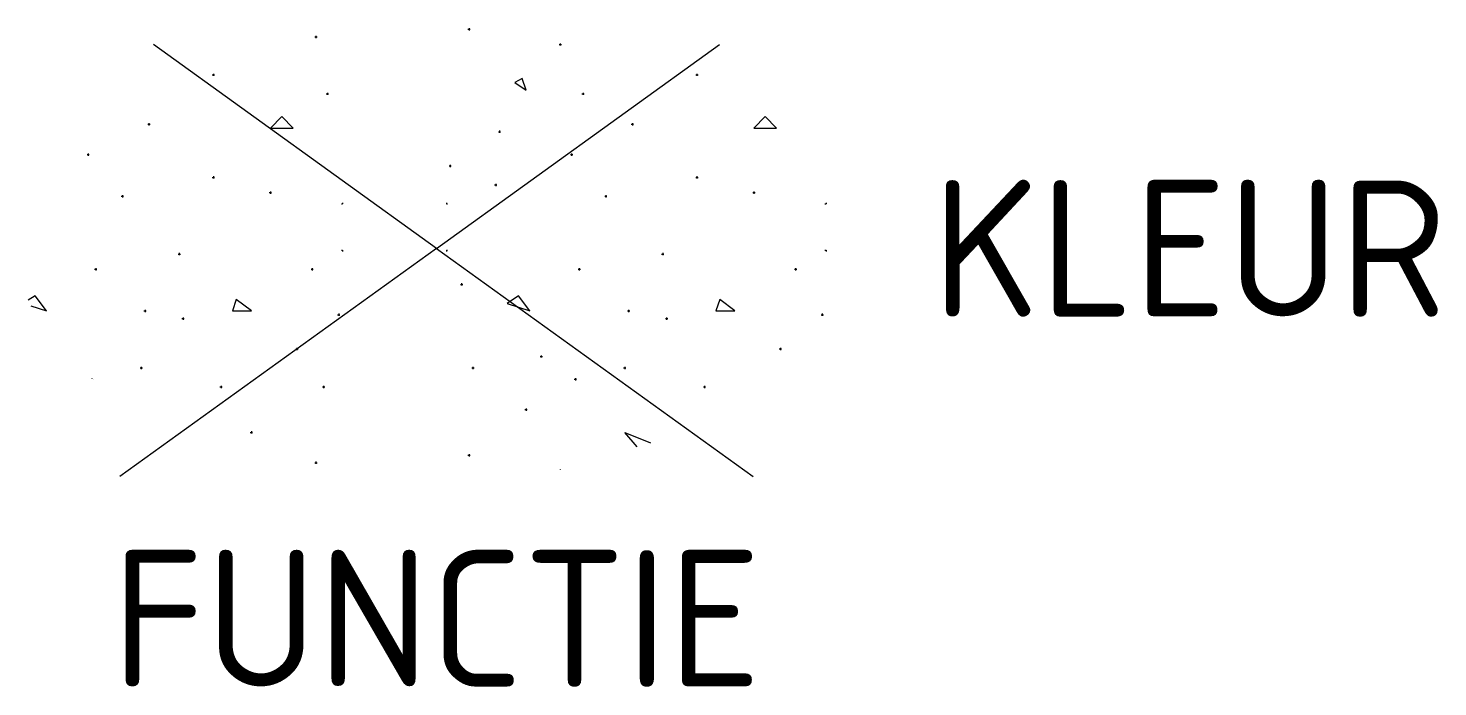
# Model space of a CAD drawing. Header units: metres. Extents: x -5.4 to 13.2, y -5.8 to 2.9.
import ezdxf
from ezdxf.enums import TextEntityAlignment as Align

# ---------------------------------------------------------------- set-up
doc = ezdxf.new("R2010")
doc.units = ezdxf.units.M
doc.styles.add('NLCS-ISO', font='NLCS-ISO.ttf')

msp = doc.modelspace()

# ---------------------------------------------------------------- linework, layer by layer
for p, q in [((-1.602, 2.786), (-1.572, 2.786)), ((-1.587, 2.801), (-1.587, 2.771)), ((0.415, 2.886), (0.445, 2.886)), ((0.43, 2.901), (0.43, 2.871)), ((0, 0), (-3.728, 2.684)), ((0, 0), (3.728, 2.684)), ((1.615, 2.686), (1.645, 2.686)), ((1.63, 2.701), (1.63, 2.671)), ((-2.952, 2.286), (-2.922, 2.286)), ((-2.937, 2.301), (-2.937, 2.271)), ((1.13, 2.236), (1.03, 2.186)), ((1.18, 2.086), (1.13, 2.236)), ((3.415, 2.286), (3.445, 2.286)), ((3.43, 2.301), (3.43, 2.271)), ((-1.437, 2.051), (-1.437, 2.021)), ((1.03, 2.186), (1.18, 2.086)), ((1.93, 2.051), (1.93, 2.021)), ((-1.452, 2.036), (-1.422, 2.036)), ((1.915, 2.036), (1.945, 2.036)), ((-2.037, 1.736), (-2.187, 1.586)), ((-1.887, 1.586), (-2.037, 1.736)), ((4.33, 1.736), (4.18, 1.586)), ((4.48, 1.586), (4.33, 1.736)), ((-3.802, 1.636), (-3.772, 1.636)), ((-3.787, 1.651), (-3.787, 1.621)), ((-2.187, 1.586), (-1.887, 1.586)), ((0.815, 1.536), (0.845, 1.536)), ((0.83, 1.551), (0.83, 1.521)), ((2.565, 1.636), (2.595, 1.636)), ((2.58, 1.651), (2.58, 1.621)), ((4.18, 1.586), (4.48, 1.586)), ((-4.602, 1.236), (-4.572, 1.236)), ((-4.587, 1.251), (-4.587, 1.221)), ((1.765, 1.236), (1.795, 1.236)), ((1.78, 1.251), (1.78, 1.221)), ((-2.952, 0.936), (-2.922, 0.936)), ((-2.937, 0.951), (-2.937, 0.921)), ((0.165, 1.086), (0.195, 1.086)), ((0.18, 1.101), (0.18, 1.071)), ((3.415, 0.936), (3.445, 0.936)), ((3.43, 0.951), (3.43, 0.921)), ((-2.187, 0.751), (-2.187, 0.721)), ((0.765, 0.836), (0.795, 0.836)), ((0.78, 0.851), (0.78, 0.821)), ((4.18, 0.751), (4.18, 0.721)), ((-4.152, 0.686), (-4.122, 0.686)), ((-4.137, 0.701), (-4.137, 0.671)), ((-2.202, 0.736), (-2.172, 0.736)), ((-1.252, 0.586), (-1.237, 0.586)), ((-1.237, 0.601), (-1.237, 0.586)), ((0.13, 0.601), (0.13, 0.586)), ((0.13, 0.586), (0.145, 0.586)), ((2.215, 0.686), (2.245, 0.686)), ((2.23, 0.701), (2.23, 0.671)), ((4.165, 0.736), (4.195, 0.736)), ((5.115, 0.586), (5.13, 0.586)), ((5.13, 0.601), (5.13, 0.586)), ((0, 0), (-4.172, -3.003)), ((-3.402, -0.074), (-3.372, -0.074)), ((-3.387, -0.059), (-3.387, -0.089)), ((-1.252, -0.024), (-1.237, -0.024)), ((-1.237, -0.024), (-1.237, -0.039)), ((0, 0), (4.172, -3.003)), ((0.13, -0.024), (0.145, -0.024)), ((0.13, -0.024), (0.13, -0.039)), ((2.965, -0.074), (2.995, -0.074)), ((2.98, -0.059), (2.98, -0.089)), ((5.115, -0.024), (5.13, -0.024)), ((5.13, -0.024), (5.13, -0.039)), ((-4.502, -0.274), (-4.472, -0.274)), ((-4.487, -0.259), (-4.487, -0.289)), ((-1.652, -0.274), (-1.622, -0.274)), ((-1.637, -0.259), (-1.637, -0.289)), ((1.865, -0.274), (1.895, -0.274)), ((1.88, -0.259), (1.88, -0.289)), ((4.715, -0.274), (4.745, -0.274)), ((4.73, -0.259), (4.73, -0.289)), ((0.315, -0.474), (0.345, -0.474)), ((0.33, -0.459), (0.33, -0.489)), ((-5.287, -0.624), (-5.377, -0.684)), ((-5.137, -0.824), (-5.287, -0.624)), ((-2.637, -0.674), (-2.687, -0.824)), ((-2.437, -0.824), (-2.637, -0.674)), ((1.08, -0.624), (0.93, -0.724)), ((0.93, -0.724), (1.23, -0.824)), ((1.23, -0.824), (1.08, -0.624)), ((3.73, -0.674), (3.68, -0.824)), ((3.93, -0.824), (3.73, -0.674)), ((-5.344, -0.755), (-5.137, -0.824)), ((-3.852, -0.824), (-3.822, -0.824)), ((-3.837, -0.809), (-3.837, -0.839)), ((-3.352, -0.924), (-3.322, -0.924)), ((-3.337, -0.909), (-3.337, -0.939)), ((-2.687, -0.824), (-2.437, -0.824)), ((-1.302, -0.874), (-1.272, -0.874)), ((-1.287, -0.859), (-1.287, -0.889)), ((2.515, -0.824), (2.545, -0.824)), ((2.53, -0.809), (2.53, -0.839)), ((3.015, -0.924), (3.045, -0.924)), ((3.03, -0.909), (3.03, -0.939)), ((3.68, -0.824), (3.93, -0.824)), ((5.065, -0.874), (5.095, -0.874)), ((5.08, -0.859), (5.08, -0.889)), ((-1.852, -1.324), (-1.822, -1.324)), ((-1.837, -1.309), (-1.837, -1.339)), ((1.365, -1.424), (1.395, -1.424)), ((1.38, -1.409), (1.38, -1.439)), ((4.515, -1.324), (4.545, -1.324)), ((4.53, -1.309), (4.53, -1.339)), ((-3.902, -1.574), (-3.872, -1.574)), ((-3.887, -1.559), (-3.887, -1.589)), ((0.465, -1.574), (0.495, -1.574)), ((0.48, -1.559), (0.48, -1.589)), ((2.465, -1.574), (2.495, -1.574)), ((2.48, -1.559), (2.48, -1.589)), ((-4.537, -1.709), (-4.537, -1.713)), ((-4.523, -1.724), (-4.522, -1.724)), ((-2.852, -1.824), (-2.822, -1.824)), ((-2.837, -1.809), (-2.837, -1.839)), ((-1.502, -1.824), (-1.472, -1.824)), ((-1.487, -1.809), (-1.487, -1.839)), ((1.815, -1.724), (1.845, -1.724)), ((1.83, -1.709), (1.83, -1.739)), ((3.515, -1.824), (3.545, -1.824)), ((3.53, -1.809), (3.53, -1.839)), ((1.165, -2.124), (1.195, -2.124)), ((1.18, -2.109), (1.18, -2.139)), ((-2.437, -2.409), (-2.437, -2.439)), ((-2.452, -2.424), (-2.422, -2.424)), ((2.642, -2.613), (2.48, -2.424)), ((2.48, -2.424), (2.818, -2.559)), ((0.415, -2.724), (0.445, -2.724)), ((0.43, -2.709), (0.43, -2.739)), ((-1.602, -2.824), (-1.572, -2.824)), ((-1.587, -2.809), (-1.587, -2.839)), ((1.63, -2.909), (1.63, -2.914))]:
    msp.add_line(p, q)

# ---------------------------------------------------------------- texts
at = {"style": 'NLCS-ISO'}
msp.add_attdef('KLEUR', text='', height=1.8, dxfattribs=at).set_placement((6.525, 0), align=Align.MIDDLE_LEFT)
at = {"style": 'NLCS-ISO', "flags": 1}
msp.add_attdef('FUNCTIE', text='', height=1.8, dxfattribs=at).set_placement((0, -3.975), align=Align.TOP_CENTER)

doc.saveas('drawing.dxf')
